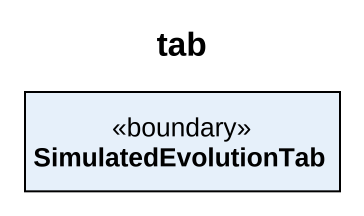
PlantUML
@startuml
title tab
hide circle
hide empty members
class SimulatedEvolutionTab <<boundary>>
@enduml
